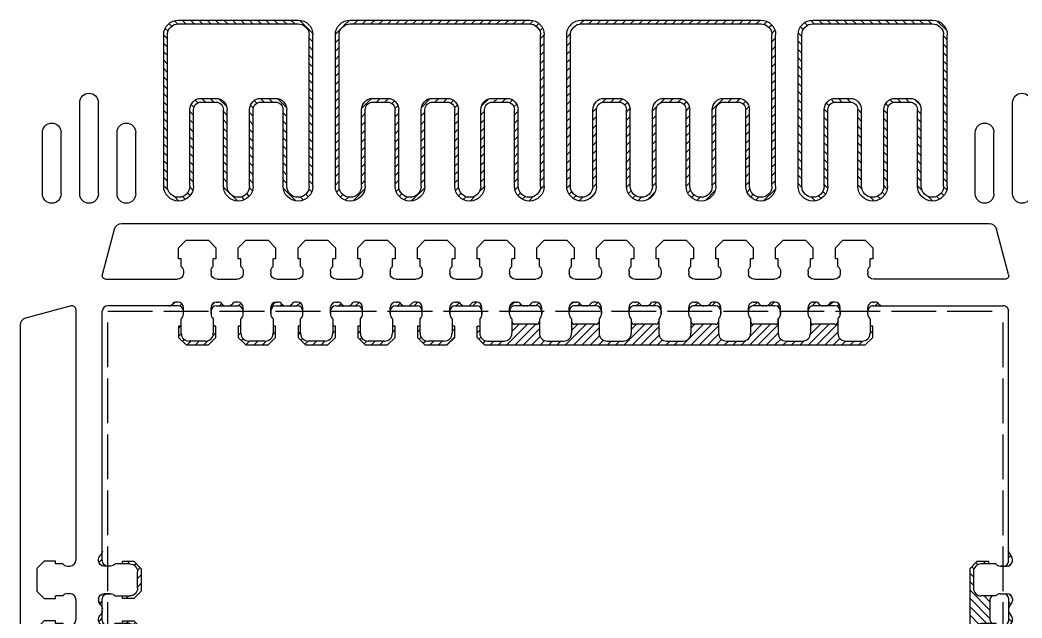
# Model space of a CAD drawing. Extents: x -46 to 252, y -27 to 158.
# Drawn here: x 0.21 to 13.64, y 31.17 to 39.18 of the extents above; entities that cross this region are included whole.
import ezdxf

# ---------------------------------------------------------------- set-up
doc = ezdxf.new("R2010")
doc.units = 0
doc.linetypes.add('AM_ISO02W050', pattern=[7.5, 6, -1.5])
doc.linetypes.add('AXES', pattern=[2, 1.25, -0.25, 0.25, -0.25])
doc.layers.add('AXIS', color=4, linetype='AXES', lineweight=25)
for name, color, linetype in [('bottom etching', 64, 'Continuous'), ('bottom leadframe', 7, 'Continuous'), ('leadframe', 7, 'Continuous'), ('Outline', 6, 'AM_ISO02W050'), ('top leadframe', 5, 'Continuous')]:
    doc.layers.add(name, color=color, linetype=linetype)
pattern_1 = [(45, (31.19803, -19.82155), (-0.0561266, 0.0561266), [])]
pattern_2 = [(0, (33.5826, -10.5325), (0, 6.985), [5.08, -1.905]), (90, (33.5826, -10.5325), (-6.985, 4e-16), [5.08, -1.905])]
pattern_3 = [(45, (33.58265, -10.53248), (-0.0561266, 0.0561266), [])]

# ---------------------------------------------------------------- blocks, each defined once
blk = doc.blocks.new('12x12 outline')
at = {"layer": 'AXIS', "ltscale": 50}
for p, q in [((0, -1.052), (0, 0.948)), ((-1, -0.052), (1, -0.052))]:
    blk.add_line(p, q, dxfattribs=at)
at = {"layer": 'Outline', "ltscale": 0.1}
for p, q in [((-6, -6.052), (-6, 5.948)), ((-6, 5.948), (6, 5.948)), ((6, -6.052), (6, 5.948)), ((-6, -6.052), (6, -6.052))]:
    blk.add_line(p, q, dxfattribs=at)
at = {"layer": 'top leadframe', "ltscale": 50}
blk.add_line((0, -0.052), (0, -0.052), dxfattribs=at)
blk = doc.blocks.new('*U70')
at = {"layer": 'leadframe', "ltscale": 50}
blk.add_blockref('12x12 outline', (0, 0.052), dxfattribs=at)
blk = doc.blocks.new('*U71')
at = {"layer": 'leadframe', "color": 0, "linetype": 'ByBlock', "lineweight": -2, "transparency": 16777216}
blk.add_blockref('*U70', (0, 0), dxfattribs=at)
blk = doc.blocks.new('bottom fiducial')
at = {"layer": 'leadframe', "ltscale": 50}
for p, q in [((1.32, 0.625), (0.495, 0.625)), ((1.32, 0.375), (0.495, 0.375)), ((1.32, 0.125), (0.095, 0.125)), ((1.32, -0.125), (0.095, -0.125)), ((1.32, -0.375), (0.495, -0.375)), ((1.32, -0.625), (0.495, -0.625))]:
    blk.add_line(p, q, dxfattribs=at)
for centre, start, end in [((0.495, 0.5), 90, 270), ((1.32, 0.5), 270, 90), ((0.095, 0), 90, 270), ((1.32, 0), 270, 90), ((0.495, -0.5), 90, 270), ((1.32, -0.5), 270, 90)]:
    blk.add_arc(centre, 0.125, start, end, dxfattribs=at)
blk = doc.blocks.new('bottom vertical fiducial new')
at = {"layer": 'leadframe', "ltscale": 50}
blk.add_blockref('bottom fiducial', (-1160.573, -6.701), dxfattribs=at)
blk = doc.blocks.new('*U80')
at = {"layer": 'bottom leadframe', "ltscale": 50, "rotation": 90}
blk.add_blockref('bottom vertical fiducial new', (-6.701, 1159.866), dxfattribs=at)
blk = doc.blocks.new('*U81')
at = {"layer": 'leadframe', "color": 0, "linetype": 'ByBlock', "lineweight": -2, "transparency": 16777216}
for p in [(0, 0), (12.5, 0)]:
    blk.add_blockref('*U80', p, dxfattribs=at)
blk = doc.blocks.new('external Lead bottom')
at = {"layer": 'bottom leadframe', "ltscale": 50}
for p, q in [((-0.185, 0.412), (-0.185, 0.443)), ((0.185, 0.412), (0.185, 0.443)), ((-0.215, 0.35), (-0.215, 0.25)), ((0.215, 0.35), (0.215, 0.25)), ((-0.215, 0.25), (-0.25, 0.25)), ((-0.25, 0.25), (-0.25, 0.1)), ((0.25, 0.25), (0.215, 0.25)), ((0.25, 0.1), (0.25, 0.25)), ((-0.25, 0.1), (-0.15, 0)), ((-0.15, 0), (0.15, 0)), ((0.15, 0), (0.25, 0.1))]:
    blk.add_line(p, q, dxfattribs=at)
for centre, start, end in [((-0.265, 0.443), 0, 90), ((-0.265, 0.412), 308.6822, 0), ((0.265, 0.443), 90, 180), ((0.265, 0.412), 180, 231.3178)]:
    blk.add_arc(centre, 0.08, start, end, dxfattribs=at)
blk = doc.blocks.new('*U64')
at = {"layer": 'leadframe', "ltscale": 50, "rotation": 270}
blk.add_blockref('external Lead bottom', (-0.2615, 0), dxfattribs=at)
blk = doc.blocks.new('*U65')
at = {"layer": 'leadframe', "color": 0, "linetype": 'ByBlock', "lineweight": -2, "transparency": 16777216}
for p in [(0, 0), (0, -0.8), (0, -1.6), (0, -2.4), (0, -3.2), (0, -4), (0, -4.8)]:
    blk.add_blockref('*U64', p, dxfattribs=at)
blk = doc.blocks.new('leads external vertical bottom')
at = {"layer": 'bottom leadframe'}
for p, q in [((0.685, 6.071), (0.074, 5.907)), ((0.685, -6.071), (0.074, -5.907))]:
    blk.add_line(p, q, dxfattribs=at)
at = {"layer": 'bottom leadframe', "ltscale": 50}
for p, q in [((0.747, 6.023), (0.747, 2.665)), ((0, 5.811), (0, -5.811)), ((0.747, 2.135), (0.747, 1.865)), ((0.747, 1.335), (0.747, 1.065)), ((0.747, 0.535), (0.747, 0.265)), ((0.747, -0.265), (0.747, -0.535)), ((0.747, -1.065), (0.747, -1.335)), ((0.747, -1.865), (0.747, -2.135)), ((0.747, -6.023), (0.747, -2.665))]:
    blk.add_line(p, q, dxfattribs=at)
at = {"layer": 'bottom leadframe'}
for centre, radius, start, end in [((0.697, 6.023), 0.05, 0, 105), ((0.1, 5.811), 0.1, 105, 180), ((0.1, -5.811), 0.1, 180, 255), ((0.697, -6.023), 0.05, 255, 360)]:
    blk.add_arc(centre, radius, start, end, dxfattribs=at)
at = {"layer": 'leadframe'}
blk.add_blockref('*U65', (0.486, 2.4), dxfattribs=at)
blk = doc.blocks.new('*U94')
at = {"layer": 'leadframe'}
blk.add_blockref('leads external vertical bottom', (-0.37375, 0), dxfattribs=at)
blk = doc.blocks.new('*U95')
at = {"layer": 'leadframe', "color": 0, "linetype": 'ByBlock', "lineweight": -2, "transparency": 16777216}
blk.add_blockref('*U94', (0, 0), dxfattribs=at)
blk = doc.blocks.new('lead bottom vertical new A')
at = {"layer": 'bottom etching', "ltscale": 50}
h = blk.add_hatch(dxfattribs=at)
h.set_pattern_fill('ANSI31', color=256, scale=0.025)
h.set_pattern_definition([(45, (1193.233325, 13.21076), (-0.056126601, 0.056126601), [])])
h.paths.add_polyline_path([(0, -1.2, 0.414214), (0.2, -1.4), (2.225, -1.4, 1), (2.225, -1), (1.2, -1, -0.414214), (1.1, -0.9), (1.1, -0.7, -0.414214), (1.2, -0.6), (2.225, -0.6, 1), (2.225, -0.2), (1.2, -0.2, -0.414214), (1.1, -0.1), (1.1, 0.1, -0.414214), (1.2, 0.2), (2.225, 0.2, 1), (2.225, 0.6), (1.2, 0.6, -0.414214), (1.1, 0.7), (1.1, 0.9, -0.414214), (1.2, 1), (2.225, 1, 1), (2.225, 1.4), (0.2, 1.4, 0.414214), (0, 1.2)])
h.paths.add_polyline_path([(0.05, 1.2, -0.414214), (0.2, 1.35), (2.225, 1.35, -1), (2.225, 1.05), (1.2, 1.05, 0.414214), (1.05, 0.9), (1.05, 0.7, 0.414214), (1.2, 0.55), (2.225, 0.55, -1), (2.225, 0.25), (1.2, 0.25, 0.414214), (1.05, 0.1), (1.05, -0.1, 0.414214), (1.2, -0.25), (2.225, -0.25, -1), (2.225, -0.55), (1.2, -0.55, 0.414214), (1.05, -0.7), (1.05, -0.9, 0.414214), (1.2, -1.05), (2.225, -1.05, -1), (2.225, -1.35), (0.2, -1.35, -0.414214), (0.05, -1.2)], flags=16)
at = {"layer": 'bottom leadframe'}
for p, q in [((2.225, 1.4), (0.2, 1.4)), ((0, 1.2), (0, -1.2)), ((2.225, 1), (1.2, 1)), ((1.1, 0.9), (1.1, 0.7)), ((2.225, 0.6), (1.2, 0.6)), ((2.225, 0.2), (1.2, 0.2)), ((1.1, 0.1), (1.1, -0.1)), ((2.225, -0.2), (1.2, -0.2)), ((2.225, -0.6), (1.2, -0.6)), ((1.1, -0.7), (1.1, -0.9)), ((2.225, -1), (1.2, -1)), ((2.225, -1.4), (0.2, -1.4))]:
    blk.add_line(p, q, dxfattribs=at)
for centre, radius, start, end in [((0.2, 1.2), 0.2, 90, 180), ((2.225, 1.2), 0.2, 270, 90), ((1.2, 0.9), 0.1, 90, 180), ((1.2, 0.7), 0.1, 180, 270), ((2.225, 0.4), 0.2, 270, 90), ((1.2, 0.1), 0.1, 90, 180), ((1.2, -0.1), 0.1, 180, 270), ((2.225, -0.4), 0.2, 270, 90), ((1.2, -0.7), 0.1, 90, 180), ((1.2, -0.9), 0.1, 180, 270), ((2.225, -1.2), 0.2, 270, 90), ((0.2, -1.2), 0.2, 180, 270)]:
    blk.add_arc(centre, radius, start, end, dxfattribs=at)
at = {"layer": 'top leadframe'}
for p, q in [((2.225, 1.35), (0.2, 1.35)), ((0.05, 1.2), (0.05, -1.2)), ((2.225, 1.05), (1.2, 1.05)), ((1.05, 0.9), (1.05, 0.7)), ((2.225, 0.55), (1.2, 0.55)), ((2.225, 0.25), (1.2, 0.25)), ((1.05, 0.1), (1.05, -0.1)), ((2.225, -0.25), (1.2, -0.25)), ((2.225, -0.55), (1.2, -0.55)), ((1.05, -0.7), (1.05, -0.9)), ((2.225, -1.05), (1.2, -1.05)), ((2.225, -1.35), (0.2, -1.35))]:
    blk.add_line(p, q, dxfattribs=at)
for centre, start, end in [((0.2, 1.2), 90, 180), ((2.225, 1.2), 270, 90), ((1.2, 0.9), 90, 180), ((1.2, 0.7), 180, 270), ((2.225, 0.4), 270, 90), ((1.2, 0.1), 90, 180), ((1.2, -0.1), 180, 270), ((2.225, -0.4), 270, 90), ((1.2, -0.7), 90, 180), ((1.2, -0.9), 180, 270), ((2.225, -1.2), 270, 90), ((0.2, -1.2), 180, 270)]:
    blk.add_arc(centre, 0.15, start, end, dxfattribs=at)
blk = doc.blocks.new('external grip bottom')
at = {"layer": 'bottom etching', "ltscale": 50}
h = blk.add_hatch(dxfattribs=at)
h.set_pattern_fill('ANSI31', color=256, scale=0.025, angle=90)
h.set_pattern_definition([(135, (43.47016, -14.76776), (-0.0561266, -0.0561266), [])])
h.paths.add_polyline_path([(2.225, 1), (0.2, 1, 0.414214), (0, 0.8), (0, -0.8, 0.414214), (0.2, -1), (2.225, -1, 1), (2.225, -0.6), (1.2, -0.6, -0.414214), (1.1, -0.5), (1.1, -0.3, -0.414214), (1.2, -0.2), (2.225, -0.2, 1), (2.225, 0.2), (1.2, 0.2, -0.414214), (1.1, 0.3), (1.1, 0.5, -0.414214), (1.2, 0.6), (2.225, 0.6, 1)])
h.paths.add_polyline_path([(0.2, 0.95), (2.225, 0.95, -1), (2.225, 0.65), (1.2, 0.65, 0.414214), (1.05, 0.5), (1.05, 0.3, 0.414214), (1.2, 0.15), (2.225, 0.15, -1), (2.225, -0.15), (1.2, -0.15, 0.414214), (1.05, -0.3), (1.05, -0.5, 0.414214), (1.2, -0.65), (2.225, -0.65, -1), (2.225, -0.95), (0.2, -0.95, -0.414214), (0.05, -0.8), (0.05, 0.8, -0.414214)], flags=16)
at = {"layer": 'bottom leadframe'}
for p, q in [((2.225, 1), (0.2, 1)), ((0, 0.8), (0, -0.8)), ((2.225, 0.6), (1.2, 0.6)), ((1.1, 0.5), (1.1, 0.3)), ((2.225, 0.2), (1.2, 0.2)), ((2.225, -0.2), (1.2, -0.2)), ((1.1, -0.3), (1.1, -0.5)), ((2.225, -0.6), (1.2, -0.6)), ((2.225, -1), (0.2, -1))]:
    blk.add_line(p, q, dxfattribs=at)
for centre, radius, start, end in [((0.2, 0.8), 0.2, 90, 180), ((2.225, 0.8), 0.2, 270, 90), ((1.2, 0.5), 0.1, 90, 180), ((1.2, 0.3), 0.1, 180, 270), ((2.225, 0), 0.2, 270, 90), ((1.2, -0.3), 0.1, 90, 180), ((1.2, -0.5), 0.1, 180, 270), ((2.225, -0.8), 0.2, 270, 90), ((0.2, -0.8), 0.2, 180, 270)]:
    blk.add_arc(centre, radius, start, end, dxfattribs=at)
at = {"layer": 'top leadframe'}
for p, q in [((2.225, 0.95), (0.2, 0.95)), ((0.05, 0.8), (0.05, -0.8)), ((2.225, 0.65), (1.2, 0.65)), ((1.05, 0.5), (1.05, 0.3)), ((2.225, 0.15), (1.2, 0.15)), ((2.225, -0.15), (1.2, -0.15)), ((1.05, -0.3), (1.05, -0.5)), ((2.225, -0.65), (1.2, -0.65)), ((2.225, -0.95), (0.2, -0.95))]:
    blk.add_line(p, q, dxfattribs=at)
for centre, start, end in [((0.2, 0.8), 90, 180), ((2.225, 0.8), 270, 90), ((1.2, 0.5), 90, 180), ((1.2, 0.3), 180, 270), ((2.225, 0), 270, 90), ((1.2, -0.3), 90, 180), ((1.2, -0.5), 180, 270), ((2.225, -0.8), 270, 90), ((0.2, -0.8), 180, 270)]:
    blk.add_arc(centre, 0.15, start, end, dxfattribs=at)
blk = doc.blocks.new('external slots horizontal')
at = {"layer": 'bottom leadframe', "rotation": 90}
for p in [(-1.55, 0.3), (1.55, 0.3)]:
    blk.add_blockref('lead bottom vertical new A', p, dxfattribs=at)
at = {"layer": 'leadframe', "ltscale": 50, "rotation": 90}
for p in [(-4.25, 0.3), (4.25, 0.3)]:
    blk.add_blockref('external grip bottom', p, dxfattribs=at)
blk = doc.blocks.new('*U98')
at = {"layer": 'bottom leadframe'}
blk.add_blockref('external slots horizontal', (0, -1.5125), dxfattribs=at)
blk = doc.blocks.new('*U99')
at = {"layer": 'leadframe', "color": 0, "linetype": 'ByBlock', "lineweight": -2, "transparency": 16777216}
blk.add_blockref('*U98', (0, 0), dxfattribs=at)
blk = doc.blocks.new('*U61')
at = {"layer": 'leadframe'}
blk.add_blockref('external Lead bottom', (0, -0.2615), dxfattribs=at)
blk = doc.blocks.new('*U62')
at = {"layer": 'leadframe', "color": 0, "linetype": 'ByBlock', "lineweight": -2, "transparency": 16777216}
for p in [(0, 0), (0.8, 0), (1.6, 0), (2.4, 0), (3.2, 0), (4, 0), (4.8, 0), (5.6, 0), (6.4, 0), (7.2, 0), (8, 0), (8.8, 0)]:
    blk.add_blockref('*U61', p, dxfattribs=at)
blk = doc.blocks.new('external leads bottom')
at = {"layer": 'bottom leadframe'}
for p, q in [((-6.071, 0.685), (-5.907, 0.074)), ((6.071, 0.685), (5.907, 0.074))]:
    blk.add_line(p, q, dxfattribs=at)
at = {"layer": 'bottom leadframe', "ltscale": 50}
for p, q in [((-6.023, 0.747), (-5.065, 0.747)), ((-4.535, 0.747), (-4.265, 0.747)), ((-2.935, 0.747), (-2.665, 0.747)), ((-2.135, 0.747), (-1.865, 0.747)), ((-1.335, 0.747), (-1.065, 0.747)), ((-0.535, 0.747), (-0.265, 0.747)), ((0.265, 0.747), (0.535, 0.747)), ((1.065, 0.747), (1.335, 0.747)), ((1.865, 0.747), (2.135, 0.747)), ((2.665, 0.747), (2.935, 0.747)), ((3.465, 0.747), (3.735, 0.747)), ((6.023, 0.747), (4.265, 0.747)), ((-5.811, 0), (5.811, 0))]:
    blk.add_line(p, q, dxfattribs=at)
at = {"layer": 'bottom leadframe'}
for centre, radius, start, end in [((-6.023, 0.697), 0.05, 90, 195), ((6.023, 0.697), 0.05, 345, 90), ((-5.811, 0.1), 0.1, 195, 270), ((5.811, 0.1), 0.1, 270, 345)]:
    blk.add_arc(centre, radius, start, end, dxfattribs=at)
at = {"layer": 'leadframe', "ltscale": 50}
blk.add_line((-3.735, 0.747), (-3.465, 0.747), dxfattribs=at)
at = {"layer": 'leadframe'}
blk.add_blockref('*U62', (-4.8, 0.486), dxfattribs=at)
blk = doc.blocks.new('*U100')
at = {"layer": 'leadframe'}
blk.add_blockref('external leads bottom', (0, -0.37375), dxfattribs=at)
blk = doc.blocks.new('*U101')
at = {"layer": 'leadframe', "color": 0, "linetype": 'ByBlock', "lineweight": -2, "transparency": 16777216}
blk.add_blockref('*U100', (0, 0), dxfattribs=at)
blk = doc.blocks.new('lead bottom new left')
at = {"layer": 'bottom leadframe'}
for p, q in [((0.522, 0.255), (0.522, 0.28)), ((0.37, 0.185), (0.452, 0.185)), ((0.37, -0.185), (0.452, -0.185)), ((0.522, -0.255), (0.522, -0.28))]:
    blk.add_line(p, q, dxfattribs=at)
at = {"layer": 'bottom leadframe', "ltscale": 50}
for p, q in [((0.105, 0.215), (0.299, 0.215)), ((0.362, 0.185), (0.4, 0.185)), ((0, -0.11), (0, 0.11)), ((0.299, -0.215), (0.105, -0.215)), ((0.4, -0.185), (0.362, -0.185))]:
    blk.add_line(p, q, dxfattribs=at)
for centre, radius, start, end in [((0.542, 0.387), 0.07, 180, 229.9948), ((0.105, 0.11), 0.105, 90, 180), ((0.362, 0.265), 0.08, 218.6822, 270), ((0.402, 0.255), 0.07, 270, 0), ((0.105, -0.11), 0.105, 180, 270), ((0.362, -0.265), 0.08, 90, 141.3178), ((0.402, -0.255), 0.07, 0, 90), ((0.542, -0.387), 0.07, 130.0052, 180)]:
    blk.add_arc(centre, radius, start, end, dxfattribs=at)
at = {"layer": 'bottom leadframe'}
for centre, start, end in [((0.452, 0.28), 0, 49.9948), ((0.452, 0.255), 270, 0), ((0.452, -0.255), 0, 90), ((0.452, -0.28), 310.0052, 0)]:
    blk.add_arc(centre, 0.07, start, end, dxfattribs=at)
blk = doc.blocks.new('Lead bottom leadframe')
at = {"layer": 'bottom etching', "ltscale": 50}
h = blk.add_hatch(dxfattribs=at)
h.set_pattern_fill('ANSI31', color=256, scale=0.025)
h.set_pattern_definition([(45, (1191.91155, 12.07104), (-0.056126601, 0.056126601), [])])
h.paths.add_polyline_path([(0, 0.15), (-0.1, 0.25), (-0.25, 0.25), (-0.25, 0.215), (-0.155, 0.215, -0.414214), (-0.05, 0.11), (-0.05, -0.11, -0.414214), (-0.155, -0.215), (-0.25, -0.215), (-0.25, -0.25), (-0.1, -0.25), (0, -0.15)])
at = {"layer": 'top leadframe', "ltscale": 50}
for p, q in [((-0.25, 0.215), (-0.25, 0.25)), ((-0.25, 0.25), (-0.1, 0.25)), ((-0.1, 0.25), (0, 0.15)), ((0, 0.15), (0, -0.15)), ((-0.25, -0.25), (-0.25, -0.215)), ((-0.1, -0.25), (-0.25, -0.25)), ((0, -0.15), (-0.1, -0.25))]:
    blk.add_line(p, q, dxfattribs=at)
at = {"layer": 'bottom etching', "ltscale": 50, "xscale": -1}
blk.add_blockref('lead bottom new left', (-0.05, 0), dxfattribs=at)
blk = doc.blocks.new('lead bottom new')
at = {"layer": 'bottom leadframe'}
for p, q in [((-0.522, 0.255), (-0.522, 0.28)), ((-0.37, 0.185), (-0.452, 0.185)), ((-0.522, -0.255), (-0.522, -0.28)), ((-0.37, -0.185), (-0.452, -0.185))]:
    blk.add_line(p, q, dxfattribs=at)
at = {"layer": 'bottom leadframe', "ltscale": 50}
for p, q in [((-0.362, 0.185), (-0.392, 0.185)), ((-0.299, 0.215), (-0.105, 0.215)), ((0, -0.11), (0, 0.11)), ((-0.4, -0.185), (-0.362, -0.185)), ((-0.362, -0.185), (-0.392, -0.185)), ((-0.299, -0.215), (-0.105, -0.215))]:
    blk.add_line(p, q, dxfattribs=at)
at = {"layer": 'bottom leadframe'}
for centre, start, end in [((-0.452, 0.28), 130.0052, 180), ((-0.452, 0.255), 180, 270), ((-0.452, -0.255), 90, 180), ((-0.452, -0.28), 180, 229.9948)]:
    blk.add_arc(centre, 0.07, start, end, dxfattribs=at)
at = {"layer": 'bottom leadframe', "ltscale": 50}
for centre, radius, start, end in [((-0.542, 0.387), 0.07, 310.0052, 0), ((-0.403, 0.255), 0.07, 180, 270), ((-0.362, 0.265), 0.08, 270, 321.3178), ((-0.105, 0.11), 0.105, 0, 90), ((-0.105, -0.11), 0.105, 270, 0), ((-0.403, -0.255), 0.07, 90, 180), ((-0.362, -0.265), 0.08, 38.6822, 90), ((-0.542, -0.387), 0.07, 0, 49.9948)]:
    blk.add_arc(centre, radius, start, end, dxfattribs=at)
blk = doc.blocks.new('power bar bottom leadframe')
at = {"layer": 'bottom etching', "ltscale": 50}
h = blk.add_hatch(dxfattribs=at)
h.set_pattern_fill('ANSI31', color=256, scale=0.025)
h.set_pattern_definition([(45, (31.98265, -4.98248), (-0.0561266, 0.0561266), [])])
h.paths.add_polyline_path([(-0.91, -0.05), (-0.69, -0.05, -0.414214), (-0.585, -0.155), (-0.585, -0.316, -0.414214), (-0.545, -0.276), (-0.255, -0.276, -0.414214), (-0.215, -0.316), (-0.215, -0.155, -0.414214), (-0.11, -0.05), (0.11, -0.05, -0.414214), (0.215, -0.155), (0.215, -0.316, -0.414214), (0.255, -0.276), (0.545, -0.276, -0.414214), (0.585, -0.316), (0.585, -0.155, -0.414214), (0.69, -0.05), (0.91, -0.05, -0.414214), (1.015, -0.155), (1.015, -0.316, -0.414214), (1.055, -0.276), (1.345, -0.276, -0.414214), (1.385, -0.316), (1.385, -0.155, -0.414214), (1.49, -0.05), (1.71, -0.05, -0.414214), (1.815, -0.155), (1.815, -0.316, -0.414214), (1.855, -0.276), (2.145, -0.276, -0.414214), (2.185, -0.316), (2.185, -0.155, -0.414214), (2.29, -0.05), (2.51, -0.05, -0.414214), (2.615, -0.155), (2.615, -0.25), (2.65, -0.25), (2.65, -0.1), (2.55, 0), (-2.55, 0), (-2.65, -0.1), (-2.65, -0.25), (-2.615, -0.25), (-2.615, -0.155, -0.414214), (-2.51, -0.05), (-2.29, -0.05, -0.414214), (-2.185, -0.155), (-2.185, -0.316, -0.414214), (-2.145, -0.276), (-1.855, -0.276, -0.414214), (-1.815, -0.316), (-1.815, -0.155, -0.414214), (-1.71, -0.05), (-1.49, -0.05, -0.414214), (-1.385, -0.155), (-1.385, -0.316, -0.414214), (-1.345, -0.276), (-1.055, -0.276, -0.414214), (-1.015, -0.316), (-1.015, -0.155, -0.414214)])
h = blk.add_hatch(dxfattribs=at)
h.set_pattern_fill('ANSI31', color=256, scale=0.025)
h.set_pattern_definition(pattern_1)
h.paths.add_polyline_path([(-2.013, -0.523), (-2.145, -0.523, -0.414214), (-2.215, -0.453), (-2.215, -0.503, 0.414214), (-2.145, -0.573), (-2.12, -0.573, 0.221671), (-2.066, -0.548, -0.221671)])
h = blk.add_hatch(dxfattribs=at)
h.set_pattern_fill('ANSI31', color=256, scale=0.025)
h.set_pattern_definition(pattern_1)
h.paths.add_polyline_path([(-1.785, -0.503), (-1.785, -0.453, -0.414214), (-1.855, -0.523), (-1.987, -0.523, -0.221671), (-1.934, -0.548, 0.221671), (-1.88, -0.573), (-1.855, -0.573, 0.414214)])
h = blk.add_hatch(dxfattribs=at)
h.set_pattern_fill('ANSI31', color=256, scale=0.025)
h.set_pattern_definition(pattern_1)
h.paths.add_polyline_path([(-1.266, -0.548, -0.221671), (-1.213, -0.523), (-1.345, -0.523, -0.414214), (-1.415, -0.453), (-1.415, -0.503, 0.414214), (-1.345, -0.573), (-1.32, -0.573, 0.221671)])
h = blk.add_hatch(dxfattribs=at)
h.set_pattern_fill('ANSI31', color=256, scale=0.025)
h.set_pattern_definition(pattern_1)
h.paths.add_polyline_path([(-0.985, -0.503), (-0.985, -0.453, -0.414214), (-1.055, -0.523), (-1.187, -0.523, -0.221671), (-1.134, -0.548, 0.221671), (-1.08, -0.573), (-1.055, -0.573, 0.414214)])
h = blk.add_hatch(dxfattribs=at)
h.set_pattern_fill('ANSI31', color=256, scale=0.025)
h.set_pattern_definition(pattern_1)
h.paths.add_polyline_path([(-0.466, -0.548, -0.221671), (-0.413, -0.523), (-0.545, -0.523, -0.414214), (-0.615, -0.453), (-0.615, -0.503, 0.414214), (-0.545, -0.573), (-0.52, -0.573, 0.221671)])
h = blk.add_hatch(dxfattribs=at)
h.set_pattern_fill('ANSI31', color=256, scale=0.025)
h.set_pattern_definition(pattern_1)
h.paths.add_polyline_path([(-0.185, -0.503), (-0.185, -0.453, -0.414214), (-0.255, -0.523), (-0.387, -0.523, -0.221671), (-0.334, -0.548, 0.221671), (-0.28, -0.573), (-0.255, -0.573, 0.414214)])
h = blk.add_hatch(dxfattribs=at)
h.set_pattern_fill('ANSI31', color=256, scale=0.025)
h.set_pattern_definition(pattern_1)
h.paths.add_polyline_path([(0.334, -0.548, -0.221671), (0.387, -0.523), (0.255, -0.523, -0.414214), (0.185, -0.453), (0.185, -0.503, 0.414214), (0.255, -0.573), (0.28, -0.573, 0.221671)])
h = blk.add_hatch(dxfattribs=at)
h.set_pattern_fill('ANSI31', color=256, scale=0.025)
h.set_pattern_definition(pattern_1)
h.paths.add_polyline_path([(0.615, -0.503), (0.615, -0.453, -0.414214), (0.545, -0.523), (0.413, -0.523, -0.221671), (0.466, -0.548, 0.221671), (0.52, -0.573), (0.545, -0.573, 0.414214)])
h = blk.add_hatch(dxfattribs=at)
h.set_pattern_fill('ANSI31', color=256, scale=0.025)
h.set_pattern_definition(pattern_1)
h.paths.add_polyline_path([(1.134, -0.548, -0.221671), (1.187, -0.523), (1.055, -0.523, -0.414214), (0.985, -0.453), (0.985, -0.503, 0.414214), (1.055, -0.573), (1.08, -0.573, 0.221671)])
h = blk.add_hatch(dxfattribs=at)
h.set_pattern_fill('ANSI31', color=256, scale=0.025)
h.set_pattern_definition(pattern_1)
h.paths.add_polyline_path([(1.415, -0.503), (1.415, -0.453, -0.414214), (1.345, -0.523), (1.213, -0.523, -0.221671), (1.266, -0.548, 0.221671), (1.32, -0.573), (1.345, -0.573, 0.414214)])
h = blk.add_hatch(dxfattribs=at)
h.set_pattern_fill('ANSI31', color=256, scale=0.025)
h.set_pattern_definition(pattern_1)
h.paths.add_polyline_path([(1.934, -0.548, -0.221671), (1.987, -0.523), (1.855, -0.523, -0.414214), (1.785, -0.453), (1.785, -0.503, 0.414214), (1.855, -0.573), (1.88, -0.573, 0.221671)])
h = blk.add_hatch(dxfattribs=at)
h.set_pattern_fill('ANSI31', color=256, scale=0.025)
h.set_pattern_definition(pattern_1)
h.paths.add_polyline_path([(2.215, -0.503), (2.215, -0.453, -0.414214), (2.145, -0.523), (2.013, -0.523, -0.221671), (2.066, -0.548, 0.221671), (2.12, -0.573), (2.145, -0.573, 0.414214)])
at = {"layer": 'bottom leadframe', "ltscale": 50}
for p, q in [((-2.65, -0.25), (-2.615, -0.25)), ((-2.65, -0.25), (-2.615, -0.25)), ((2.65, -0.25), (2.615, -0.25)), ((-1.385, -0.316), (-1.385, -0.35)), ((-2.585, -0.412, 0), (-2.585, -0.443, 0))]:
    blk.add_line(p, q, dxfattribs=at)
at = {"layer": 'leadframe', "ltscale": 50}
for p, q in [((-2.145, -0.523), (-1.855, -0.523)), ((-1.345, -0.523), (-1.055, -0.523)), ((-0.545, -0.523), (-0.255, -0.523)), ((0.255, -0.523), (0.545, -0.523)), ((1.055, -0.523), (1.345, -0.523)), ((1.855, -0.523), (2.145, -0.523))]:
    blk.add_line(p, q, dxfattribs=at)
at = {"layer": 'top leadframe', "ltscale": 50}
for p, q in [((-2.55, 0), (-2.65, -0.1)), ((2.55, 0), (-2.55, 0)), ((2.55, 0), (2.65, -0.1)), ((-2.65, -0.1), (-2.65, -0.25)), ((2.65, -0.1), (2.65, -0.25)), ((-2.65, -0.25), (-2.615, -0.25)), ((2.65, -0.25), (2.615, -0.25)), ((-2.145, -0.276), (-1.855, -0.276)), ((-1.345, -0.276), (-1.055, -0.276)), ((-0.545, -0.276), (-0.255, -0.276)), ((0.255, -0.276), (0.545, -0.276)), ((1.055, -0.276), (1.345, -0.276)), ((1.855, -0.276), (2.145, -0.276))]:
    blk.add_line(p, q, dxfattribs=at)
for centre, start, end in [((-2.145, -0.316), 90, 180), ((-1.855, -0.316), 0, 90), ((-1.345, -0.316), 90, 180), ((-1.055, -0.316), 0, 90), ((-0.545, -0.316), 90, 180), ((-0.255, -0.316), 0, 90), ((0.255, -0.316), 90, 180), ((0.545, -0.316), 0, 90), ((1.055, -0.316), 90, 180), ((1.345, -0.316), 0, 90), ((1.855, -0.316), 90, 180), ((2.145, -0.316), 0, 90)]:
    blk.add_arc(centre, 0.04, start, end, dxfattribs=at)
at = {"layer": 'leadframe', "ltscale": 50, "rotation": 90}
for p in [(-2.4, -0.05), (-1.6, -0.05), (-0.8, -0.05), (0, -0.05), (0.8, -0.05), (1.6, -0.05), (2.4, -0.05)]:
    blk.add_blockref('lead bottom new', p, dxfattribs=at)
blk = doc.blocks.new('bottom leadframe')
at = {"layer": 'bottom etching', "ltscale": 50}
h = blk.add_hatch(dxfattribs=at)
h.set_pattern_fill('ANSI31', color=256, scale=0.025)
h.set_pattern_definition(pattern_3)
h.paths.add_polyline_path([(-5.055, 6.122), (-5.08, 6.122, 0.221671), (-5.134, 6.097, -0.221671), (-5.187, 6.072), (-5.055, 6.072, -0.414214), (-4.985, 6.003), (-4.985, 6.052, 0.414214)])
h = blk.add_hatch(dxfattribs=at)
h.set_pattern_fill('ANSI31', color=256, scale=0.025)
h.set_pattern_definition(pattern_3)
h.paths.add_polyline_path([(-4.255, 6.122), (-4.28, 6.122, 0.221671), (-4.334, 6.097, -0.221671), (-4.387, 6.072), (-4.255, 6.072, -0.414214), (-4.185, 6.003), (-4.185, 6.052, 0.414214)])
h = blk.add_hatch(dxfattribs=at)
h.set_pattern_fill('ANSI31', color=256, scale=0.025)
h.set_pattern_definition(pattern_3)
h.paths.add_polyline_path([(-3.666, 6.097, 0.221671), (-3.72, 6.122), (-3.745, 6.122, 0.414214), (-3.815, 6.052), (-3.815, 6.003, -0.414214), (-3.745, 6.072), (-3.613, 6.072, -0.221671)])
h = blk.add_hatch(dxfattribs=at)
h.set_pattern_fill('ANSI31', color=256, scale=0.025)
h.set_pattern_definition(pattern_3)
h.paths.add_polyline_path([(-3.455, 6.122), (-3.48, 6.122, 0.221671), (-3.534, 6.097, -0.221671), (-3.587, 6.072), (-3.455, 6.072, -0.414214), (-3.385, 6.003), (-3.385, 6.052, 0.414214)])
h = blk.add_hatch(dxfattribs=at)
h.set_pattern_fill('ANSI31', color=256, scale=0.025)
h.set_pattern_definition(pattern_3)
h.paths.add_polyline_path([(-2.866, 6.097, 0.221671), (-2.92, 6.122), (-2.945, 6.122, 0.414214), (-3.015, 6.052), (-3.015, 6.003, -0.414214), (-2.945, 6.072), (-2.813, 6.072, -0.221671)])
h = blk.add_hatch(dxfattribs=at)
h.set_pattern_fill('ANSI31', color=256, scale=0.025)
h.set_pattern_definition(pattern_3)
h.paths.add_polyline_path([(-2.655, 6.122), (-2.68, 6.122, 0.221671), (-2.734, 6.097, -0.221671), (-2.787, 6.072), (-2.655, 6.072, -0.414214), (-2.585, 6.003), (-2.585, 6.052, 0.414214)])
h = blk.add_hatch(dxfattribs=at)
h.set_pattern_fill('ANSI31', color=256, scale=0.025)
h.set_pattern_definition(pattern_3)
h.paths.add_polyline_path([(-2.12, 6.122), (-2.145, 6.122, 0.414214), (-2.215, 6.052), (-2.215, 6.003, -0.414214), (-2.145, 6.072), (-2.013, 6.072, -0.221671), (-2.066, 6.097, 0.221671)])
h = blk.add_hatch(dxfattribs=at)
h.set_pattern_fill('ANSI31', color=256, scale=0.025)
h.set_pattern_definition(pattern_3)
h.paths.add_polyline_path([(-1.855, 6.122), (-1.88, 6.122, 0.221671), (-1.934, 6.097, -0.221671), (-1.987, 6.072), (-1.855, 6.072, -0.414214), (-1.785, 6.003), (-1.785, 6.052, 0.414214)])
h = blk.add_hatch(dxfattribs=at)
h.set_pattern_fill('ANSI31', color=256, scale=0.025)
h.set_pattern_definition(pattern_3)
h.paths.add_polyline_path([(-1.266, 6.097, 0.221671), (-1.32, 6.122), (-1.345, 6.122, 0.414214), (-1.415, 6.052), (-1.415, 6.003, -0.414214), (-1.345, 6.072), (-1.213, 6.072, -0.221671)])
h = blk.add_hatch(dxfattribs=at)
h.set_pattern_fill('ANSI31', color=256, scale=0.025)
h.set_pattern_definition(pattern_3)
h.paths.add_polyline_path([(-1.055, 6.122), (-1.08, 6.122, 0.221671), (-1.134, 6.097, -0.221671), (-1.187, 6.072), (-1.055, 6.072, -0.414214), (-0.985, 6.003), (-0.985, 6.052, 0.414214)])
h = blk.add_hatch(dxfattribs=at)
h.set_pattern_fill('ANSI31', color=256, scale=0.025)
h.set_pattern_definition(pattern_3)
h.paths.add_polyline_path([(4.28, 6.122), (4.255, 6.122, 0.414214), (4.185, 6.052), (4.185, 6.003, -0.414214), (4.255, 6.072), (4.387, 6.072, -0.221671), (4.334, 6.097, 0.221671)])
h = blk.add_hatch(dxfattribs=at)
h.set_pattern_fill('ANSI31', color=256, scale=0.025)
h.set_pattern_definition(pattern_3)
h.paths.add_polyline_path([(-6.073, 2.787, -0.221671), (-6.097, 2.734, 0.221671), (-6.122, 2.68), (-6.122, 2.655, 0.414214), (-6.052, 2.585), (-6.003, 2.585, -0.414214), (-6.073, 2.655)])
h = blk.add_hatch(dxfattribs=at)
h.set_pattern_fill('ANSI31', color=256, scale=0.025)
h.set_pattern_definition(pattern_3)
h.paths.add_polyline_path([(6.122, 2.68, 0.221671), (6.097, 2.734, -0.221671), (6.072, 2.787), (6.072, 2.655, -0.414214), (6.003, 2.585), (6.052, 2.585, 0.414214), (6.122, 2.655)])
h = blk.add_hatch(dxfattribs=at)
h.set_pattern_fill('ANSI31', color=256, scale=0.025)
h.set_pattern_definition(pattern_3)
h.paths.add_polyline_path([(-6.003, 2.215), (-6.052, 2.215, 0.414214), (-6.122, 2.145), (-6.122, 2.12, 0.221671), (-6.097, 2.066, -0.221671), (-6.073, 2.013), (-6.073, 2.145, -0.414214)])
h = blk.add_hatch(dxfattribs=at)
h.set_pattern_fill('ANSI31', color=256, scale=0.025)
h.set_pattern_definition(pattern_3)
h.paths.add_polyline_path([(-6.073, 1.987, -0.221671), (-6.097, 1.934, 0.221671), (-6.122, 1.88), (-6.122, 1.855, 0.414214), (-6.052, 1.785), (-6.003, 1.785, -0.414214), (-6.073, 1.855)])
at = {"layer": 'leadframe', "ltscale": 50, "true_color": 0x727430}
h = blk.add_hatch(dxfattribs=at)
h.set_pattern_fill('ANGLE', color=67)
h.set_pattern_definition(pattern_2)
h.paths.add_polyline_path([(-5.055, 6.122), (-5.08, 6.122, 0.221671), (-5.134, 6.097, -0.221671), (-5.187, 6.072), (-5.055, 6.072, -0.414214), (-4.985, 6.003), (-4.985, 6.052, 0.414214)])
h = blk.add_hatch(dxfattribs=at)
h.set_pattern_fill('ANGLE', color=67)
h.set_pattern_definition(pattern_2)
h.paths.add_polyline_path([(-4.52, 6.122), (-4.545, 6.122, 0.414214), (-4.615, 6.052), (-4.615, 6.003, -0.414214), (-4.545, 6.072), (-4.413, 6.072, -0.221671), (-4.466, 6.097, 0.221671)])
h = blk.add_hatch(dxfattribs=at)
h.set_pattern_fill('ANSI31', color=67, scale=0.026)
h.set_pattern_definition([(45, (33.58265, -10.53248), (-0.05837166, 0.05837166), [])])
h.paths.add_polyline_path([(-4.466, 6.097, 0.221671), (-4.52, 6.122), (-4.545, 6.122, 0.414214), (-4.615, 6.052), (-4.615, 6.003, -0.414214), (-4.545, 6.072), (-4.413, 6.072, -0.221671)])
h = blk.add_hatch(dxfattribs=at)
h.set_pattern_fill('ANGLE', color=67)
h.set_pattern_definition(pattern_2)
h.paths.add_polyline_path([(-4.255, 6.122), (-4.28, 6.122, 0.221671), (-4.334, 6.097, -0.221671), (-4.387, 6.072), (-4.255, 6.072, -0.414214), (-4.185, 6.003), (-4.185, 6.052, 0.414214)])
h = blk.add_hatch(dxfattribs=at)
h.set_pattern_fill('ANGLE', color=67)
h.set_pattern_definition(pattern_2)
h.paths.add_polyline_path([(-3.72, 6.122), (-3.745, 6.122, 0.414214), (-3.815, 6.052), (-3.815, 6.003, -0.414214), (-3.745, 6.072), (-3.613, 6.072, -0.221671), (-3.666, 6.097, 0.221671)])
h = blk.add_hatch(dxfattribs=at)
h.set_pattern_fill('ANGLE', color=67)
h.set_pattern_definition(pattern_2)
h.paths.add_polyline_path([(-3.455, 6.122), (-3.48, 6.122, 0.221671), (-3.534, 6.097, -0.221671), (-3.587, 6.072), (-3.455, 6.072, -0.414214), (-3.385, 6.003), (-3.385, 6.052, 0.414214)])
h = blk.add_hatch(dxfattribs=at)
h.set_pattern_fill('ANGLE', color=67)
h.set_pattern_definition(pattern_2)
h.paths.add_polyline_path([(-2.92, 6.122), (-2.945, 6.122, 0.414214), (-3.015, 6.052), (-3.015, 6.003, -0.414214), (-2.945, 6.072), (-2.813, 6.072, -0.221671), (-2.866, 6.097, 0.221671)])
h = blk.add_hatch(dxfattribs=at)
h.set_pattern_fill('ANGLE', color=67)
h.set_pattern_definition(pattern_2)
h.paths.add_polyline_path([(-2.655, 6.122), (-2.68, 6.122, 0.221671), (-2.734, 6.097, -0.221671), (-2.787, 6.072), (-2.655, 6.072, -0.414214), (-2.585, 6.003), (-2.585, 6.052, 0.414214)])
h = blk.add_hatch(dxfattribs=at)
h.set_pattern_fill('ANGLE', color=67)
h.set_pattern_definition(pattern_2)
h.paths.add_polyline_path([(-2.066, 6.097, 0.221671), (-2.12, 6.122), (-2.145, 6.122, 0.414214), (-2.215, 6.052), (-2.215, 6.003, -0.414214), (-2.145, 6.072), (-2.013, 6.072, -0.221671)])
h = blk.add_hatch(dxfattribs=at)
h.set_pattern_fill('ANGLE', color=67)
h.set_pattern_definition(pattern_2)
h.paths.add_polyline_path([(-1.855, 6.122), (-1.88, 6.122, 0.221671), (-1.934, 6.097, -0.221671), (-1.987, 6.072), (-1.855, 6.072, -0.414214), (-1.785, 6.003), (-1.785, 6.052, 0.414214)])
h = blk.add_hatch(dxfattribs=at)
h.set_pattern_fill('ANGLE', color=67)
h.set_pattern_definition(pattern_2)
h.paths.add_polyline_path([(-1.055, 6.122), (-1.08, 6.122, 0.221671), (-1.134, 6.097, -0.221671), (-1.187, 6.072), (-1.055, 6.072, -0.414214), (-0.985, 6.003), (-0.985, 6.052, 0.414214)])
h = blk.add_hatch(dxfattribs=at)
h.set_pattern_fill('ANGLE', color=67)
h.set_pattern_definition(pattern_2)
h.paths.add_polyline_path([(4.334, 6.097, 0.221671), (4.28, 6.122), (4.255, 6.122, 0.414214), (4.185, 6.052), (4.185, 6.003, -0.414214), (4.255, 6.072), (4.387, 6.072, -0.221671)])
h = blk.add_hatch(dxfattribs=at)
h.set_pattern_fill('ANGLE', color=67)
h.set_pattern_definition(pattern_2)
h.paths.add_polyline_path([(-6.073, 2.787, -0.221671), (-6.097, 2.734, 0.221671), (-6.122, 2.68), (-6.122, 2.655, 0.414214), (-6.052, 2.585), (-6.003, 2.585, -0.414214), (-6.073, 2.655)])
h = blk.add_hatch(dxfattribs=at)
h.set_pattern_fill('ANGLE', color=67)
h.set_pattern_definition(pattern_2)
h.paths.add_polyline_path([(6.122, 2.68, 0.221671), (6.097, 2.734, -0.221671), (6.072, 2.787), (6.072, 2.655, -0.414214), (6.003, 2.585), (6.052, 2.585, 0.414214), (6.122, 2.655)])
h = blk.add_hatch(dxfattribs=at)
h.set_pattern_fill('ANGLE', color=67)
h.set_pattern_definition(pattern_2)
h.paths.add_polyline_path([(-6.073, 2.145, -0.414214), (-6.003, 2.215), (-6.052, 2.215, 0.414214), (-6.122, 2.145), (-6.122, 2.12, 0.221671), (-6.097, 2.066, -0.221671), (-6.073, 2.013)])
h = blk.add_hatch(dxfattribs=at)
h.set_pattern_fill('ANGLE', color=67)
h.set_pattern_definition(pattern_2)
h.paths.add_polyline_path([(-6.073, 1.987, -0.221671), (-6.097, 1.934, 0.221671), (-6.122, 1.88), (-6.122, 1.855, 0.414214), (-6.052, 1.785), (-6.003, 1.785, -0.414214), (-6.073, 1.855)])
at = {"layer": 'bottom leadframe', "ltscale": 50}
for p, q in [((-5.055, 6.072), (-6, 6.072)), ((-4.545, 6.072), (-4.255, 6.072)), ((-3.745, 6.072), (-3.455, 6.072)), ((-2.945, 6.072), (-2.655, 6.072)), ((-2.145, 6.072), (-1.855, 6.072)), ((-1.345, 6.072), (-1.055, 6.072)), ((4.255, 6.072), (6, 6.072)), ((-6.073, 2.655), (-6.073, 6.001)), ((6.072, 2.655), (6.072, 6)), ((-6.073, 1.855), (-6.073, 2.145))]:
    blk.add_line(p, q, dxfattribs=at)
for centre, start, end in [((-6, 6), 90, 180), ((6, 6), 359.9691, 90.0309), ((6, 6), 359.9691, 90.0309)]:
    blk.add_arc(centre, 0.0725, start, end, dxfattribs=at)
at = {"layer": 'bottom etching', "ltscale": 50, "rotation": 180}
blk.add_blockref('power bar bottom leadframe', (1.6, 5.55), dxfattribs=at)
at = {"layer": 'leadframe', "ltscale": 50, "xscale": -1.000000000000003, "rotation": 90}
for p in [(-4.8, 5.55), (-4, 5.55), (-3.2, 5.55), (-2.4, 5.55), (-1.6, 5.55)]:
    blk.add_blockref('Lead bottom leadframe', p, dxfattribs=at)
at = {"layer": 'leadframe', "ltscale": 50}
for p in [(-5.55, 2.4), (-5.55, 1.6)]:
    blk.add_blockref('Lead bottom leadframe', p, dxfattribs=at)
at = {"layer": 'leadframe', "ltscale": 50, "rotation": 90}
blk.add_blockref('power bar bottom leadframe', (5.55, 0), dxfattribs=at)

msp = doc.modelspace()

# ---------------------------------------------------------------- block references
at = {"layer": 'leadframe', "xscale": -1, "rotation": 180}
for name, p in [('*U99', (7.387, 37.972)), ('*U81', (1.137, 37.467)), ('*U101', (7.387, 36.084))]:
    msp.add_blockref(name, p, dxfattribs=at)
at = {"layer": 'leadframe'}
for name, p in [('*U95', (0.586, 29.283)), ('bottom leadframe', (7.387, 29.282)), ('*U71', (7.387, 29.282))]:
    msp.add_blockref(name, p, dxfattribs=at)

doc.saveas('drawing.dxf')
